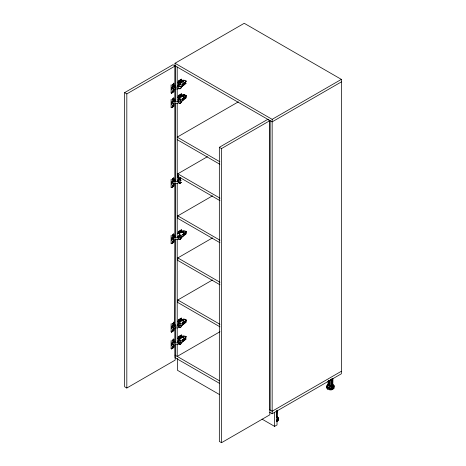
<?xml version="1.0" encoding="UTF-8"?>
<svg xmlns="http://www.w3.org/2000/svg" width="466" height="466" viewBox="0 0 466 466"><rect width="100%" height="100%" fill="white"/><g stroke="black" fill="none" stroke-linecap="round" stroke-linejoin="round"><path stroke-width="0.7" d="M178.408 100.685L178.606 99.846L179.288 100.068L178.391 100.015L178.303 100.58M276.757 417.42L276.891 410.633M278.144 417.862L277.066 418.095L276.851 417.74L277.928 417.507L278.144 417.862L278.132 420.542L278.144 419.47M326.858 387.63L326.858 386.017L327.994 386.017L327.994 386.396L326.858 386.396L326.858 388.568L327.487 388.999L328.355 388.58M327.487 388.999L327.487 387.392L328.355 386.966L328.775 387.258L327.907 387.677L327.487 387.392M328.81 380.169L328.716 385.72L328.192 385.265L328.192 381.159M328.716 385.72L328.716 380.932M330.435 379.289L330.435 386.133L329.503 386.023L329.503 380.547M332.153 378.875L332.153 385.72L331.367 386.023L331.367 379.184M332.864 378.573L332.707 384.747L332.707 378.59M333.906 385.667L332.841 385.895L332.619 385.545L333.685 385.318L333.906 385.667L333.906 388.341L333.906 386.733L332.841 386.506L332.619 386.862L333.685 387.083L333.906 386.733M171.109 84.829L171.092 92.827L171.482 93.188L173.841 91.802L173.958 89.047M171.109 99.409L171.092 107.407L171.482 107.774L173.841 106.382L173.958 103.627M171.109 179.323L171.092 187.32L171.482 187.681L173.841 186.295L173.958 183.54M171.109 235.4L171.092 243.403L171.482 243.765L173.841 242.378L173.958 239.617M171.109 340.553L171.092 348.551L171.482 348.912L173.841 347.525L173.958 344.77M171.109 323.724L171.092 331.728L171.482 332.089L173.841 330.703L173.958 327.942M171.971 89.414L172.175 87.2L173.958 85.907L173.94 83.507L173.533 83.129L173.795 85.761L172.14 86.723L171.756 87.643L171.762 89.635L172.135 90.107M171.971 103.994L172.175 101.786L173.958 100.487L173.94 98.087L173.533 97.714L173.795 100.341L172.14 101.303L171.756 102.223L171.762 104.215L172.135 104.687M171.971 183.907L172.175 181.699L173.958 180.4L173.94 178L173.533 177.622L173.795 180.255L172.14 181.216L171.756 182.136L171.762 184.128L172.135 184.6M171.971 239.984L172.175 237.776L173.958 236.478L173.94 234.078L173.533 233.705L173.795 236.332L172.14 237.293L171.756 238.219L171.762 240.206L172.135 240.677M171.971 328.309L172.175 326.101L173.958 324.802L173.94 322.402L173.533 322.029L173.795 324.656L172.14 325.618L171.756 326.544L171.762 328.53L172.135 329.002M171.971 345.137L172.175 342.924L173.958 341.625L173.94 339.225L173.533 338.852L173.795 341.479L172.14 342.446L171.756 343.366L171.762 345.353L172.135 345.824M178.053 86.647L178.577 86.641M178.577 101.221L178.134 101.174M178.571 237.357C178.932 237.013 177.319 237.258 178.577 237.211M178 83L178.233 80.927L181.653 79.074L181.909 81.218L181.658 79.476L178.53 81.235L178.437 82.896L177.849 82.925L178.49 83.146C187.116 77.939 172.467 86.629 182.066 81.288C181.932 81.288 185.206 78.719 182.212 80.868L181.839 80.857M178 97.586L178.233 95.507L181.653 93.654L181.909 95.798L181.658 94.062L178.53 95.821L178.437 97.476L177.849 97.505L178.711 97.65L181.309 95.961L180.994 96.136M178.53 175.729L178.437 177.389L178 177.494L178.233 175.42M178 233.577L178.233 231.503L181.653 229.651L181.909 231.788L181.658 230.053L178.53 231.812L178.437 233.466L177.849 233.495L178.49 233.716C187.116 228.515 172.467 237.2 182.066 231.858C181.932 231.864 185.206 229.295 182.212 231.439L181.839 231.433M178 321.901L178.233 319.827L181.455 317.94L181.909 320.113L181.658 318.377L178.53 320.136L178.437 321.79L177.849 321.82L178.711 321.965L181.309 320.457M178 338.724L178.233 336.65L181.653 334.798L181.909 336.935L181.658 335.2L178.53 336.959L178.437 338.619L177.849 338.642L178.49 338.869C187.116 333.662 172.467 342.353 182.066 337.005C181.932 337.011 185.206 334.442 182.212 336.586L181.839 336.58M172.903 86.437L172.898 88.732L172.909 86.944L175.006 87.165M172.903 101.017L172.898 103.312M172.903 180.93L172.898 183.225L172.909 181.437L175.006 181.658M172.903 237.008L172.898 239.303L172.909 237.514L175.006 237.736M172.903 325.332L172.898 327.627L172.909 325.839L175.006 326.06L175.024 239.547M172.903 342.161L172.898 344.456L172.909 342.661L175.006 342.889M177.907 181.006L178.571 181.064M173.801 89.152L173.742 91.581L171.698 93.124L171.208 93.008L171.698 93.124M173.801 103.732L173.626 104.256L173.591 103.504L173.742 106.161L171.698 107.704L171.208 107.588L171.698 107.704M173.801 183.645L173.742 186.074L171.698 187.617L171.208 187.501L171.698 187.617M173.801 239.722L173.742 242.151L171.698 243.695L171.208 243.578L171.698 243.695M173.801 328.047L173.742 330.476L171.698 332.019L171.208 331.903L171.698 332.019M173.801 344.875L173.742 347.298L171.698 348.848L171.208 348.731L171.698 348.848M329.287 385.405L328.868 385.825L332.002 386.314L332.037 385.254M178.682 98.681L178.699 98.233M178.682 178.595L178.699 178.146M178.682 323.002L178.699 322.548M178.699 339.37L178.763 340.483M178.035 101.186L178.577 101.32M178.239 180.925L178.507 181.204M178.455 237.45L178.239 237.002M178.571 342.294L178.053 342.225L178.507 342.428M178.292 325.355L178.029 325.559L178.571 325.466M178.053 342.364L178.466 342.568M178.239 325.326L177.907 325.408L178.245 325.781M185.212 83.14L184.693 82.907L184.53 84.014L185.317 83.327M185.148 321.843L184.693 321.808L184.53 322.909L185.317 322.227M185.002 338.607L184.443 339.638L184.431 339.155L184.443 339.638L184.95 339.405L184.583 339.708L184.786 338.671L185.084 339.12C184.979 338.31 184.717 338.264 184.431 339.155L184.682 339.801L185.317 339.05M178.094 180.22C178.845 180.907 177.616 180.039 178.525 180.569M178.525 324.691L178.105 324.849M178.525 341.52L178.105 341.671M185.107 98.274C185.078 97.044 184.623 97.091 184.344 98.274L184.816 98.501M327.907 387.677L327.907 389.285L329.503 389.815L329.695 387.561L330.336 387.625L330.138 389.879L331.099 389.978L331.885 389.716L331.885 388.108L331.314 387.537L331.938 387.328L332.508 387.898L332.508 389.506L333.685 388.691L333.685 387.083M329.503 389.815L329.695 388.096M178.536 88.779L178.053 88.756M332.153 385.72L332.864 384.73M276.891 417.472L277.089 410.086M182.788 81.975L182.987 81.917M182.765 96.683L183.185 96.509L182.794 96.596M182.788 232.546L182.987 232.487M182.788 337.693L182.987 337.634M178.053 239.332L178.396 239.373M178.076 180.249L178.519 180.29M185.212 97.72L184.559 97.726L184.583 98.565M178.239 342.155L177.907 342.236M178.466 181.344L178.088 181.111M184.594 94.779L186.313 95.769L183.313 98.367L182.847 99.823M184.594 319.094L186.313 320.084L183.313 322.682L182.847 324.138M178.554 85.96L178.222 86.134L178.146 85.773M178.554 236.53L178.222 236.705L178.146 236.344M178.018 85.878L178.495 85.96M178.018 180.371L178.315 180.325M178.018 236.448L178.495 236.53M179.41 234.654L179.76 234.474M177.866 85.948L178.257 85.773M178.466 236.524L178.257 236.344M182.992 81.334L184.064 80.548L182.847 81.241M173.713 181.6L174.371 181.344M173.713 326.002L174.371 325.746M173.713 342.825L174.371 342.568M183.313 98.367L182.474 99.101L186.313 95.769L186.313 97.755L180.93 102.037M183.313 322.682L182.474 323.416L186.313 320.084L186.313 322.07L180.93 326.351M186.313 81.189L182.474 84.521L183.313 83.787L182.847 85.243M182.474 235.091L186.313 231.759L184.594 230.769M186.313 336.906L182.474 340.238L183.313 339.504L182.847 340.966M183.313 234.357L186.313 231.759L186.313 233.746L180.93 238.027M329.503 386.023L329.596 380.472M184.722 83.88L184.95 83.682L184.443 83.921L184.431 83.431L184.443 83.921L185.078 83.094M183.703 83.268L182.847 84.177M183.703 97.848L182.847 98.757M183.155 234.287L183.703 233.839M183.703 322.163L182.847 323.072M183.703 338.986L182.847 339.895M181.239 85.062L186.138 81.136M180.697 100.079L186.138 95.716M181.239 235.633L186.138 231.713M180.697 324.394L186.138 320.037M180.697 341.217L186.138 336.86M181.251 86.95L183.994 84.765M180.93 87.457L186.313 83.175M181.251 101.53L183.994 99.351M181.251 237.52L183.994 235.342M181.251 325.845L183.994 323.666M181.251 342.673L183.994 340.489M180.93 343.174L186.313 338.893M178.146 100.353L178.327 100.272M184.722 322.775L184.431 322.332C184.053 323.62 185.456 320.957 184.559 322.041L184.816 322.816M185.317 233.903L184.53 234.584L184.693 233.483L185.212 233.711M185.002 97.464L184.443 98.501L184.431 98.011L184.53 98.594L184.909 98.536M185.078 233.664C184.874 233.017 183.971 234.87 184.816 234.491M179.975 101.332C182.934 98.909 179.655 102.613 178.833 100.755M179.975 181.245C182.952 178.868 179.643 182.503 178.833 180.668M179.975 325.647C182.934 323.223 179.655 326.934 178.833 325.076M179.975 342.469C182.934 340.046 179.655 343.757 178.833 341.898M184.064 319.449L182.992 320.229L184.064 319.612M328.524 384.17L326.858 385.324L326.858 386.827L328.536 387.974L331.099 388.23L333.353 387.479L334.244 386.064L333.347 384.654L332.217 384.281M327.901 384.735L327.482 385.021L328.355 385.44L328.769 385.155M183.091 95.798L184.064 95.128L182.992 95.914M183.091 231.794L184.064 231.124L182.427 232.097M177.919 84.923L181.42 82.534M177.919 99.503L181.42 97.114M177.919 179.416L180.837 177.43M177.919 323.818L181.42 321.435M177.919 340.646L181.42 338.258M174.808 325.967L175.146 239.996M172.641 105.409L172.117 106.58M182.969 84.701L184.058 84.049M182.969 99.281L184.058 98.629M182.969 323.596L184.058 322.944M182.969 340.425L184.058 339.766M180.581 83.303L182.171 82.36M175.024 86.862L175.024 63.254L244.231 23.3L341.362 79.377L341.362 373.796L272.156 413.75L269.651 412.305M175.146 344.834L175.146 360.125L126.822 388.021L124.638 386.763L124.638 92.629L172.962 64.727L175.146 65.991L175.146 87.101M124.638 92.629L126.822 93.887L175.146 65.991M238.342 101.85L177.208 137.138L219.83 161.749M219.34 147.303L267.665 119.407L269.849 120.665L269.849 414.798L221.525 442.7L219.34 441.436L219.34 147.303L221.525 148.567L269.849 120.665M219.958 200.654L177.82 176.323L177.82 173.801L207.446 156.692M175.024 63.254L272.156 119.337L341.362 79.377M341.362 81.9L272.156 121.859L175.024 65.782M219.958 242.716L177.82 218.385L177.82 215.863L212.49 195.842M219.958 284.773L177.82 260.442L177.82 257.919L212.49 237.905M219.958 326.835L177.82 302.504L177.82 299.982L212.49 279.961M219.993 331.71L177.208 356.408L177.208 344.776M341.362 371.268L272.156 411.228L269.651 409.777M262.049 419.132L274.585 426.367L277.014 424.963L277.014 410.948M173.183 238.726L172.886 238.889L173.27 238.563M182.59 95.099L183.72 94.581L181.839 95.437M181.309 320.276C172.665 325.874 188.573 316.28 182.212 319.763L181.839 319.758M182.969 321.086L182.987 320.812M183.243 81.055L184.111 80.595M183.243 95.635L184.111 95.175M183.243 231.625L184.111 231.171M183.243 336.772L184.111 336.318M174.896 101.739L174.785 101.431M178.845 83.868L178.74 84.381M178.845 178.362L178.74 178.874M178.851 177.639L178 177.494M276.42 420.076L277.561 419.691L278.476 418.264L277.596 416.843M331.885 388.108L332.508 387.898M331.314 389.151L331.938 388.941L332.508 389.506M185.002 82.884L184.559 83.146L184.583 83.985M185.002 233.46L184.559 233.716L184.583 234.555M178 86.035L178.437 85.913M178.525 86.076L178.059 85.989L178.315 85.831M178.525 236.652L178.059 236.565M178.525 324.977L178.059 324.889L178.315 324.726M178.525 341.799L178.059 341.712L178.315 341.555M182.987 96.497L183.115 96.689M328.192 385.265L328.326 384.24M332.677 384.194L332.707 384.747M331.367 386.023L330.435 386.133M173.946 86.88L174.371 86.851M173.946 101.46L174.371 101.431M178.711 182.136L179.084 182.223M178.711 326.544L179.084 326.625M178.711 343.366L179.084 343.448M178.734 182.509L179.09 182.503M178.734 326.911L179.09 326.911M178.734 343.733L179.09 343.733M330.015 385.632L330.854 385.632M172.554 105.485L172.938 105.485L172.274 105.945L172.274 106.673M174.814 85.505L174.971 86.688M178.833 237.008L178.88 237.025M178.833 325.332L178.927 325.373M178.833 342.155L178.927 342.195M329.503 388.207L330.138 388.271M329.695 389.168L330.336 389.232M175.006 101.745L172.909 101.524L172.915 103.085M178.327 325.647L178.035 325.501M278.132 418.934L277.06 418.713L276.833 419.068L277.905 419.289L277.905 420.897L276.705 421.724L276.705 420.116M178.763 182.002L179.276 182.352M178.763 326.41L179.276 326.753M178.763 343.232L179.276 343.576M328.81 385.644L329.596 385.947M185.404 231.363L184.833 231.095M184.594 80.199L186.161 80.973M184.594 335.922L186.161 336.691M330.726 385.679L332.002 386.314M184.693 95.035L185.515 95.448M178.257 83.839L178.915 84.189M178.711 97.65L182.509 95.914L182.09 95.373M178.257 98.419L178.915 98.769M178.257 178.332L178.915 178.682M178.257 322.734L178.915 323.089M178.257 339.557L178.915 339.912M184.315 94.883L185.724 95.676M184.315 319.198L185.724 319.991M177.208 139.666L219.83 164.271M177.82 173.801L219.958 198.132M177.82 215.863L219.958 240.194M177.82 257.919L219.958 282.25M177.82 299.982L219.958 324.313M175.024 355.15L219.515 380.833M219.515 383.361L175.024 357.672L175.024 344.968M219.439 394.527L177.453 370.289L177.453 358.371M184.379 95.035L185.585 95.734M173.626 236.932L174.098 237.31M172.274 85.528L172.274 84.8L172.938 84.34L172.397 84.358L172.77 84.235L172.088 85.4M172.274 92.093L172.274 91.365L172.938 90.905L172.397 90.922L172.117 92M172.274 100.108L172.274 99.38L172.938 98.92L172.397 98.938L172.77 98.815L172.088 99.98M172.274 180.022L172.274 179.294L172.938 178.833L172.397 178.851L172.77 178.728L172.088 179.893M172.274 186.586L172.274 185.858L172.938 185.398L172.397 185.416L172.117 186.493M172.274 236.105L172.274 235.371L172.938 234.911L172.397 234.928L172.77 234.806L172.088 235.971M172.274 242.67L172.274 241.936L172.938 241.475L172.397 241.493L172.117 242.57M172.274 330.994L172.274 330.266L172.938 329.8L172.397 329.817L172.117 330.895M172.274 341.252L172.274 340.524L172.938 340.058L172.397 340.075L172.77 339.953L172.088 341.124M172.274 347.817L172.274 347.088L172.938 346.628L172.397 346.646L172.117 347.723M178.682 84.101L178.763 84.765M174.907 85.517L174.942 86.396M174.942 180.89L174.907 180.01L174.977 181.822M174.942 236.967L174.843 235.947L174.971 237.258M174.942 325.291L174.843 324.272L174.977 326.229M174.942 342.12L174.907 341.234L174.977 343.052M178.728 322.81L178.74 323.282M178.728 339.632L178.74 340.104M185.724 81.09L185.724 81.474M185.724 336.813L185.724 337.198M332.677 378.421L332.677 385.265M332.543 378.369L332.543 385.213M332.019 378.823L332.019 385.667M331.938 387.869L331.938 388.941M331.332 379.091L331.332 385.93M328.163 381.287L328.163 384.712M274.585 412.346L274.585 426.367M272.156 119.337L272.156 413.75M269.971 120.595L269.971 409.964M221.525 148.567L221.525 442.7M177.208 67.04L177.208 86.67M177.208 88.855L177.208 101.215M177.208 103.394L177.208 181.187M177.208 183.371L177.208 237.171M177.208 239.355L177.208 325.146M177.208 328.052L177.208 342.597M175.146 88.557L175.146 101.664M175.146 103.848L175.146 181.752M175.146 183.208L175.146 237.083M175.146 328.087L175.146 342.65M175.024 89.047L175.024 101.407M175.024 103.586L175.024 181.379M175.024 183.563L175.024 237.363M175.024 327.522L175.024 342.79M126.822 93.887L126.822 388.021M178.408 85.494L178.408 86.105L178.408 85.494M178.408 341.217L178.408 341.823L178.408 341.217M178.408 324.394L178.408 325L178.408 324.394M178.408 236.07L178.408 236.676L178.408 236.07M178.408 179.987L178.408 180.598L178.408 179.987M173.632 85.016L173.573 85.82L173.632 85.016M173.632 99.596L173.573 100.4L173.632 99.596M173.632 179.509L173.573 180.313L173.632 179.509M173.632 235.592L173.573 236.39L173.632 235.592M173.632 323.917L173.573 324.715L173.632 323.917M173.632 340.739L173.573 341.537L173.632 340.739M181.286 80.041L180.849 81.503L180.622 80.397L181.286 80.041M181.286 94.621L180.849 96.083L180.622 94.982L181.286 94.621M181.286 230.618L180.849 232.074L180.622 230.973L181.286 230.618M181.286 318.942L180.849 320.398L180.622 319.297L181.286 318.942M181.286 335.765L180.849 337.221L180.622 336.12L181.286 335.765M173.55 237.13L173.107 237.223L173.55 237.13M178.094 87.119L178.006 88.959L174.983 88.959L174.936 87.224L178.094 87.119M178.094 101.699L178.006 103.539L174.983 103.539L174.936 101.804L178.094 101.699M178.094 181.612L178.006 183.453L174.983 183.453L174.936 181.717L178.094 181.612M178.094 237.689L178.006 239.53L174.983 239.53L174.936 237.794L178.094 237.689M178.094 326.014L178.006 327.854L174.983 327.854L174.936 326.118L178.094 326.014M178.094 342.842L178.006 344.677L174.983 344.683L174.936 342.941L178.094 342.842M173.678 88.884L173.626 89.676L173.678 88.884M173.678 183.377L173.626 184.169L173.678 183.377M173.678 239.46L173.626 240.246L173.678 239.46M173.678 327.784L173.626 328.571L173.678 327.784M173.678 344.607L173.626 345.399L173.678 344.607M185.002 98.244L184.973 98.565L185.317 97.907L185.002 98.244M174.843 99.951L174.977 101.914L174.843 99.951M184.682 83.385L184.885 84.037L184.588 83.781L184.955 83.006L185.311 83.076L184.682 83.385M184.682 97.965L184.885 98.617L184.588 98.367L184.955 97.586L185.311 97.656L184.682 97.965M184.682 233.961L184.885 234.614L184.588 234.357L184.955 233.577L185.311 233.647L184.682 233.961M184.682 322.286L184.885 322.938L184.588 322.682L184.955 321.901L185.311 321.971L184.682 322.286M184.682 339.108L184.885 339.761L184.588 339.504L184.955 338.724L185.311 338.799L184.682 339.108M172.274 323.695L172.274 324.429L172.158 323.666L172.938 323.235L172.274 323.695M179.561 81.515L178.996 82.138L179.16 81.329L179.561 81.515M179.561 96.095L178.996 96.718L179.16 95.909L179.561 96.095M179.561 232.091L178.996 232.709L179.16 231.905L179.561 232.091M179.561 320.416L178.996 321.033L179.16 320.229L179.561 320.416M179.561 337.238L178.996 337.862L179.16 337.052L179.561 337.238M184.431 234.008L184.443 234.491L184.431 234.008M179.288 85.488L178.391 85.435L179.288 85.488M179.288 179.981L178.391 179.928L179.288 179.981M179.288 236.058L178.391 236.006L179.288 236.058M179.288 324.383L178.391 324.33L179.288 324.383M179.288 341.205L178.391 341.153L179.288 341.205M183.342 81.958L182.637 81.865L183.342 81.958M183.342 96.538L182.637 96.445L183.342 96.538M183.342 232.528L182.637 232.435L183.342 232.528M183.342 320.853L182.637 320.759L183.342 320.853M183.342 337.675L182.637 337.582L183.342 337.675M180.505 84.661L179.608 84.562L180.505 84.661M180.505 99.241L179.614 99.159L180.505 99.241M180.505 179.154L179.614 179.072L180.505 179.154M180.505 235.231L179.608 235.132L180.505 235.231M180.505 323.555L179.608 323.456L180.505 323.555M180.505 340.378L179.608 340.279L180.505 340.378M183.091 336.941L184.064 336.271L183.091 336.941M179.905 84.445L180.319 84.643L179.905 84.445M179.905 99.031L180.319 99.229L179.905 99.031M179.905 178.938L180.319 179.136L179.905 178.938M179.905 235.021L180.319 235.219L179.905 235.021M179.905 323.346L180.319 323.544L179.905 323.346M179.905 340.168L180.319 340.366L179.905 340.168M181.175 85.861L179.975 86.752C176.876 85.138 181.641 87.952 181.175 85.861M181.175 236.431L179.975 237.322C176.876 235.714 181.641 238.528 181.175 236.431M181.175 87.847L180.022 88.756L181.175 87.847M181.175 238.417L180.022 239.332L181.175 238.417M181.175 326.742L180.022 327.656L181.175 326.742M181.175 343.564L180.022 344.479L181.175 343.564M181.326 102.491L180.022 103.341L181.326 102.491M181.326 182.404L180.022 183.255L181.326 182.404M183.185 320.824L182.783 320.759L183.185 320.824M178.437 324.808L177.866 324.849L178.437 324.808M178.437 341.636L177.866 341.671L178.437 341.636M178.961 86.449L178.961 86.449M178.961 101.029L178.961 101.029M178.961 180.942L178.961 180.942M179.923 88.855L178.833 88.161L179.923 88.855M179.923 103.435L178.833 102.741L179.923 103.435M179.923 183.348L178.833 182.655L179.923 183.348M179.923 239.425L178.833 238.738L179.923 239.425M179.923 327.749L178.833 327.062L179.923 327.749M179.923 344.572L178.833 343.885L179.923 344.572"/></g></svg>
